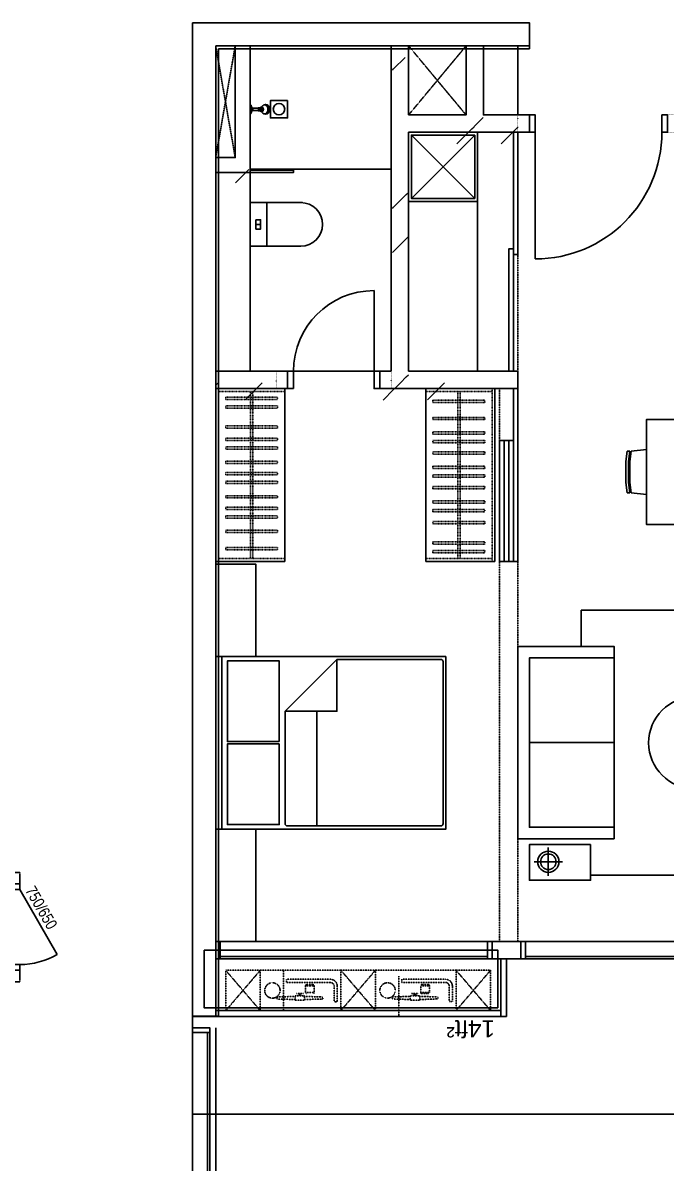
# Model space of a CAD drawing. Header units: millimetres. Extents: x -12551121 to 353735, y 112272 to 285506.
# Drawn here: x 105017 to 110605, y 136152 to 146052 of the extents above; entities that cross this region are included whole.
import ezdxf

# ---------------------------------------------------------------- set-up
doc = ezdxf.new("R2010")
doc.units = ezdxf.units.MM
doc.header["$MEASUREMENT"] = 0
for name, pattern in [('10 RT1 -  CORE LV9-69$0$10 RT1 -  CORE LV9-69$0$10 RT1 -  CORE LV9-69$0$Core_LG3$0$KDI-DOT', [1, 0, -1]), ('TYPE A$0$TYPE A$0$DOT2', [3.175, 0, -3.175]), ('TYPE A$0$TYPE A$0$HIDDEN', [0.375, 0.25, -0.125]), ('TYPE A$0$TYPE A$0$HIDDEN2', [0.9375, 0.625, -0.3125]), ('TYPE A$0$TYPE A$0$TYPE A_450SQFT$0$ABOVE', [0.4, 0.2, -0.2]), ('TYPE A$0$TYPE A$0$TYPE A_450SQFT$0$DASHED', [0.75, 0.5, -0.25])]:
    doc.linetypes.add(name, pattern=pattern)
for name, color, linetype in [('10 RT1 -  CORE LV9-69$0$10 RT1 -  CORE LV9-69$0$10 RT1 -  CORE LV9-69$0$AM-DOOR', 4, 'Continuous'), ('AM-LOW WALL', 2, 'Continuous'), ('AM-WINDOW', 4, 'Continuous'), ('SHEARWALL L9-L28', 4, 'Continuous'), ('TYPE A$0$TYPE A$0$AM-BWK', 1, 'Continuous'), ('TYPE A$0$TYPE A$0$AM-DOOR', 4, 'Continuous'), ('TYPE A$0$TYPE A$0$AM-DROP LINE', 7, 'Continuous'), ('TYPE A$0$TYPE A$0$AM-FURNITURE', 9, 'Continuous'), ('TYPE A$0$TYPE A$0$AM-LOW WALL', 2, 'Continuous'), ('TYPE A$0$TYPE A$0$AM-RC-BEAM-SLAB-WALL', 3, 'Continuous'), ('TYPE A$0$TYPE A$0$AM-SANITARY', 4, 'Continuous'), ('TYPE A$0$TYPE A$0$AM-VOID', 8, 'TYPE A$0$TYPE A$0$HIDDEN'), ('TYPE A$0$TYPE A$0$AM-WINDOW', 4, 'Continuous'), ('TYPE A$0$TYPE A$0$TYPE A_450SQFT$0$AM-FURNITURE', 252, 'Continuous')]:
    doc.layers.add(name, color=color, linetype=linetype)
doc.layers.add('TYPE A$0$TYPE A$0$AM-AREA', color=30, linetype='Continuous', plot=False)
doc.layers.add('WALL-FILL-1', color=9, linetype='Continuous', lineweight=9)
doc.layers.add('WALL-FILL-2', color=7, linetype='Continuous', lineweight=9)
doc.styles.add('10 RT1 -  CORE LV9-69$0$10 RT1 -  CORE LV9-69$0$10 RT1 -  CORE LV9-69$0$Core_LG3$0$KDI', font='arial.ttf', dxfattribs={"width": 0.8})
doc.styles.add('TYPE A$0$TYPE A$0$Standard', font='arial.ttf')
pattern_1 = [(45, (4847680.4, 2641064.6), (-791.9596, 791.9596), []), (45, (4847680.4, 2642264.6), (-791.9596, 791.9596), [])]

# ---------------------------------------------------------------- blocks, each defined once
blk = doc.blocks.new('TYPE A$0$TYPE A$0$TYPE A_450SQFT$0$A$C52870461')
at = {"layer": 'TYPE A$0$TYPE A$0$AM-SANITARY'}
for points in [[(-188.9, 456.7), (-188.9, 1.5)], [(190.3, 440.4), (190.3, 1.5)], [(-188.9, 145), (190.3, 145)], [(-188.9, 1.5), (190.3, 1.5)]]:
    blk.add_lwpolyline(points, dxfattribs=at)
for points in [[(-39.3, 51.5), (0.7, 51.5), (0.7, 91.5), (-39.3, 91.5)], [(40.7, 51.5), (0.7, 51.5), (0.7, 91.5), (40.7, 91.5)]]:
    blk.add_lwpolyline(points, close=True, dxfattribs=at)
blk.add_arc((0.7, 440.4), 189.6, 0, 180, dxfattribs=at)
blk = doc.blocks.new('*U103')
at = {"layer": 'TYPE A$0$TYPE A$0$AM-FURNITURE', "linetype": 'TYPE A$0$TYPE A$0$TYPE A_450SQFT$0$ABOVE'}
for p, q in [((-235, 0), (-235, 575)), ((1215, 575), (1215, 0))]:
    blk.add_line(p, q, dxfattribs=at)
at = {"layer": 'TYPE A$0$TYPE A$0$AM-FURNITURE', "color": 251, "linetype": 'TYPE A$0$TYPE A$0$TYPE A_450SQFT$0$ABOVE'}
for p, q in [((-235, 297.5), (1215, 297.5)), ((-235, 277.5), (1215, 277.5))]:
    blk.add_line(p, q, dxfattribs=at)
at = {"layer": 'TYPE A$0$TYPE A$0$AM-FURNITURE', "flags": 128}
for points in [[(-260, 600), (-260, 0)], [(-260, 600), (1240, 600)], [(-260, 600), (1240, 600)], [(1240, 0), (1240, 600)], [(-260, 0), (1240, 0)]]:
    blk.add_lwpolyline(points, dxfattribs=at)
at = {"layer": 'TYPE A$0$TYPE A$0$AM-FURNITURE', "linetype": 'TYPE A$0$TYPE A$0$TYPE A_450SQFT$0$ABOVE', "flags": 128}
blk.add_lwpolyline([(1240, 575), (-260, 575)], dxfattribs=at)
at = {"layer": 'TYPE A$0$TYPE A$0$AM-FURNITURE', "color": 251, "linetype": 'TYPE A$0$TYPE A$0$TYPE A_450SQFT$0$ABOVE'}
for points in [[(-160, 512.8), (-140, 512.8), (-140, 62.2), (-160, 62.2)], [(-10, 512.8), (10, 512.8), (10, 62.2), (-10, 62.2)], [(115, 512.8), (135, 512.8), (135, 62.2), (115, 62.2)], [(190, 512.8), (210, 512.8), (210, 62.2), (190, 62.2)], [(290, 512.8), (310, 512.8), (310, 62.2), (290, 62.2)], [(415, 512.8), (435, 512.8), (435, 62.2), (415, 62.2)], [(490, 512.8), (510, 512.8), (510, 62.2), (490, 62.2)], [(590, 512.8), (610, 512.8), (610, 62.2), (590, 62.2)], [(715, 512.8), (735, 512.8), (735, 62.2), (715, 62.2)], [(790, 512.8), (810, 512.8), (810, 62.2), (790, 62.2)], [(915, 512.8), (895, 512.8), (895, 62.2), (915, 62.2)], [(1090, 512.8), (1070, 512.8), (1070, 62.2), (1090, 62.2)], [(1165, 512.8), (1145, 512.8), (1145, 62.2), (1165, 62.2)]]:
    blk.add_lwpolyline(points, close=True, dxfattribs=at)
blk = doc.blocks.new('*U11')
blk.add_line((50, 75), (50, 775))
for points in [[(0, -75), (50, -75), (50, 75), (0, 75)], [(750, -75), (800, -75), (800, 75), (750, 75)]]:
    blk.add_lwpolyline(points, close=True)
blk.add_arc((50, 75), 700, 0, 90)
at = {"layer": 'DefPoints', "linetype": 'TYPE A$0$TYPE A$0$DOT2'}
for points in [[(-100, -75), (0, -75), (0, 75), (-100, 75)], [(800, -75), (900, -75), (900, 75), (800, 75)]]:
    blk.add_lwpolyline(points, close=True, dxfattribs=at)
blk = doc.blocks.new('*U13')
blk.add_line((50, 75), (50, 1175))
for points in [[(0, -75), (50, -75), (50, 75), (0, 75)], [(1150, -75), (1200, -75), (1200, 75), (1150, 75)]]:
    blk.add_lwpolyline(points, close=True)
blk.add_arc((50, 75), 1100, 0, 90)
at = {"layer": 'DefPoints', "linetype": 'TYPE A$0$TYPE A$0$DOT2'}
for points in [[(-100, -75), (0, -75), (0, 75), (-100, 75)], [(1200, -75), (1300, -75), (1300, 75), (1200, 75)]]:
    blk.add_lwpolyline(points, close=True, dxfattribs=at)
blk = doc.blocks.new('TYPE A$0$TYPE A$0$SH_1')
for p, q in [((-41, 133.4), (-41, 136.2)), ((-39, 126.3), (-39, 133.4)), ((-17.5, 91.4), (-17.5, 103)), ((17.5, 91.4), (17.5, 103)), ((-35, 9), (-12.5, 15)), ((-35, 0), (-35, 9)), ((-35, 9), (35, 9)), ((-35, 0), (35, 0)), ((-12.5, 73.3), (-12.5, 76.8)), ((-12.5, 21), (-10.5, 23)), ((-12.5, 15), (-12.5, 21)), ((-12.5, 15), (12.5, 15)), ((-10.5, 66.2), (-12.3, 71.6)), ((-10.5, 23), (-10.5, 66.2)), ((-10.5, 23), (10.5, 23)), ((-10, 82.1), (-10, 86.7)), ((-6, 15), (-6, 20)), ((6, 15), (6, 20)), ((10, 82.1), (10, 86.7)), ((10.5, 66.2), (12.3, 71.6)), ((10.5, 23), (10.5, 66.2)), ((12.5, 21), (10.5, 23)), ((12.5, 73.3), (12.5, 76.8)), ((12.5, 15), (12.5, 21)), ((35, 9), (12.5, 15)), ((35, 9), (35, 0))]:
    blk.add_line(p, q)
for centre, radius, start, end in [((46.1, 169.9), 98.1, 217.32337, 227.29745), ((-24, 100.7), 6.84, 18.88867, 71.20302), ((24, 100.7), 6.84, 108.79698, 161.11133), ((-46.1, 169.9), 98.1, 312.70255, 322.67663), ((-16.1, -23.8), 45, 77.05963, 85.44805), ((0, 2.5), 18.5, 71.07536, 108.92464), ((16.1, -23.8), 45, 94.55195, 102.94037)]:
    blk.add_arc(centre, radius, start, end)
at = {"extrusion": (0, 0, -1)}
for centre, major_axis, ratio, start_param, end_param in [((0, 133.4), (-41, 0), 0.707107, -0.313631, 3.455224), ((0, 126.3), (-39, 0), 0.707107, -0.613045, 3.754638), ((0, 136.2), (41, 0), 0.707107, 3.141593, 6.283185), ((0, 133.4), (39, 0), 0.707107, 3.141593, 6.283185), ((0, 141.1), (-39, 0), 0.707107, 0.204724, 2.936869), ((0, 91.4), (17.5, 0), 0.707107, 2.219365, 7.205413), ((0, 103), (17.5, 0), 0.707107, 3.141593, 6.283185), ((0, 89.7), (13.5, 0), 0.709219, 2.325333, 7.099445), ((0, 108.6), (-25.5, 0), 0.707107, -0.814442, -0.642639), ((0, 73.3), (12.5, 0), 0.707107, 2.873787, 6.550991), ((0, 76.8), (12.5, 0), 0.707107, 3.141593, 6.283185), ((0, 66.2), (10.5, 0), 0.673435, 3.141593, 6.283185), ((0, 86.7), (10, 0), 0.707107, 3.141593, 6.283185), ((0, 108.6), (-25.5, 0), 0.707107, 3.784232, 3.956034)]:
    blk.add_ellipse(centre, major_axis=major_axis, ratio=ratio, start_param=start_param, end_param=end_param, dxfattribs=at)
blk = doc.blocks.new('TYPE A$0$TYPE A$0$FUR-WM')
at = {"layer": 'DefPoints', "color": 250}
blk.add_lwpolyline([(0, 0), (0, 600), (600, 600), (600, 0)], close=True, dxfattribs=at)
at = {"layer": 'TYPE A$0$TYPE A$0$AM-FURNITURE'}
for p, q in [((575, 25), (25, 575)), ((25, 25), (575, 575))]:
    blk.add_line(p, q, dxfattribs=at)
blk.add_lwpolyline([(25, 25), (25, 575), (575, 575), (575, 25)], close=True, dxfattribs=at)
blk = doc.blocks.new('TYPE A$0$TYPE A$0$TYP_CHAIR')
at = {"layer": 'TYPE A$0$TYPE A$0$AM-FURNITURE'}
for p, q in [((58255.7, 161358.2), (58270.2, 161491.2)), ((58270.2, 161524.5), (58360.7, 161535.6)), ((58270.2, 161524.5), (58270.2, 161502.3)), ((58270.2, 161502.3), (58360.7, 161513.4)), ((58270.2, 161491.2), (58360.7, 161502.3)), ((58360.7, 161535.6), (58451.9, 161535.6)), ((58360.7, 161513.4), (58451.9, 161513.4)), ((58360.7, 161502.3), (58451.9, 161502.3)), ((58451.9, 161535.6), (58543, 161535.6)), ((58451.9, 161513.4), (58543, 161513.4)), ((58451.9, 161502.3), (58543, 161502.3)), ((58543, 161535.6), (58633.5, 161524.5)), ((58543, 161513.4), (58633.5, 161502.3)), ((58543, 161502.3), (58633.5, 161491.2)), ((58633.5, 161502.3), (58633.5, 161524.5)), ((58633.5, 161491.2), (58648, 161358.2))]:
    blk.add_line(p, q, dxfattribs=at)
blk = doc.blocks.new('*U17')
for points in [[(280583.7531, 238596.4725), (280623.7531, 238596.4725), (280623.7531, 238746.4725), (280583.7531, 238746.4725)], [(280583.7531, 238746.4725), (282983.7531, 238746.4725), (282983.7531, 238596.4725), (280583.7531, 238596.4725)], [(282943.7531, 238596.4725), (282983.7531, 238596.4725), (282983.7531, 238746.4725), (282943.7531, 238746.4725)]]:
    blk.add_lwpolyline(points, close=True)
blk.add_lwpolyline([(280623.7531, 238726.4725), (282943.7531, 238726.4725)])
blk = doc.blocks.new('*U19')
for points in [[(280583.7531, 238596.4725), (280623.7531, 238596.4725), (280623.7531, 238746.4725), (280583.7531, 238746.4725)], [(280583.7531, 238746.4725), (283183.7531, 238746.4725), (283183.7531, 238596.4725), (280583.7531, 238596.4725)], [(283143.7531, 238596.4725), (283183.7531, 238596.4725), (283183.7531, 238746.4725), (283143.7531, 238746.4725)]]:
    blk.add_lwpolyline(points, close=True)
blk.add_lwpolyline([(280623.7531, 238726.4725), (283143.7531, 238726.4725)])
blk = doc.blocks.new('TYPE A$0$TYPE A$0$FUR-SOFA 2S')
at = {"layer": 'TYPE A$0$TYPE A$0$TYPE A_450SQFT$0$AM-FURNITURE', "color": 9, "elevation": 0}
for points in [[(-14134, 4101.8), (-13299, 4101.8), (-13299, 2431.8), (-14134, 2431.8)], [(-14134, 3266.8), (-13399, 3266.8), (-13399, 4001.8), (-14134, 4001.8)], [(-14134, 2531.8), (-13399, 2531.8), (-13399, 3266.8), (-14134, 3266.8)]]:
    blk.add_lwpolyline(points, close=True, dxfattribs=at)
blk = doc.blocks.new('TYPE A$0$TYPE A$0$FUR-BED Q')
at = {"layer": 'TYPE A$0$TYPE A$0$AM-FURNITURE'}
for p, q in [((3375, 5445.8), (3375, 6851.6)), ((3395, 6871.6), (4727.6, 6871.6)), ((5297.6, 5400), (5297.6, 6900)), ((4297.6, 5425.8), (3395, 5425.8))]:
    blk.add_line(p, q, dxfattribs=at)
for points in [[(3350, 5400), (5350, 5400), (5350, 6900), (3350, 6900)], [(4797.6, 6160), (5247.6, 6160), (5247.6, 6860), (4797.6, 6860)], [(4797.6, 6140), (5247.6, 6140), (5247.6, 5440), (4797.6, 5440)]]:
    blk.add_lwpolyline(points, close=True, dxfattribs=at)
for points in [[(4747.6, 6851.6), (4747.6, 5875.8), (4297.6, 5425.8), (3395, 5425.8)], [(4472.6, 6871.6), (4472.6, 5875.8)], [(4297.6, 5425.8), (4297.6, 5875.8), (4747.6, 5875.8)]]:
    blk.add_lwpolyline(points, dxfattribs=at)
for centre, start, end in [((3395, 6851.6), 90, 180), ((4727.6, 6851.6), 0, 90), ((3395, 5445.8), 180, 270)]:
    blk.add_arc(centre, 20, start, end, dxfattribs=at)
blk = doc.blocks.new('TYPE A')
at = {"layer": 'TYPE A$0$TYPE A$0$AM-AREA'}
blk.add_lwpolyline([(5450, 7950), (2900, 7950), (2900, 8450), (5450, 8450)], close=True, dxfattribs=at)
at = {"layer": 'TYPE A$0$TYPE A$0$AM-BWK'}
for points in [[(2725, 2925), (2725, 3075)], [(2725, 3075), (3975, 3075)], [(3925, 3075), (3925, 2925)], [(4675, 3075), (5350, 3075)], [(4725, 3075), (4725, 2925)], [(2725, 2925), (3675, 2925)], [(3675, 850), (3675, 2925)], [(3825, 100), (3825, 2925)], [(3825, 2925), (3975, 2925)], [(4675, 2925), (5350, 2925)], [(5350, 1200), (5050, 1200), (5050, 100)], [(5350, 1070), (5180, 1070), (5180, 100)], [(3025, 100), (3025, 700), (2625, 700), (2625, 850), (3675, 850)], [(3675, 700), (3175, 700), (3175, 100)], [(3675, 100), (3675, 700)]]:
    blk.add_lwpolyline(points, dxfattribs=at)
at = {"layer": 'TYPE A$0$TYPE A$0$AM-DOOR', "linetype": 'TYPE A$0$TYPE A$0$TYPE A_450SQFT$0$DASHED'}
for p, q in [((2725, 850), (2725, 7875)), ((2885, 3075, 0), (2885, 7875, 0))]:
    blk.add_line(p, q, dxfattribs=at)
at = {"layer": 'TYPE A$0$TYPE A$0$AM-DOOR', "elevation": 0}
for points in [[(2725, 3075), (2765, 3075), (2765, 4575), (2725, 4575)], [(2765, 3525), (2805, 3525), (2805, 4575), (2765, 4575)], [(2805, 3525), (2845, 3525), (2845, 4575), (2805, 4575)], [(2845, 3525), (2885, 3525), (2885, 4575), (2845, 4575)]]:
    blk.add_lwpolyline(points, close=True, dxfattribs=at)
at = {"layer": 'TYPE A$0$TYPE A$0$AM-DOOR'}
for points in [[(2765, 1862.5), (2805, 1862.5), (2805, 2925), (2765, 2925)], [(2725, 850), (2765, 850), (2765, 1912.5), (2725, 1912.5)]]:
    blk.add_lwpolyline(points, close=True, dxfattribs=at)
at = {"layer": 'TYPE A$0$TYPE A$0$AM-DROP LINE'}
blk.add_line((5550, 9375, 0), (5550, 8525), dxfattribs=at)
at = {"layer": 'TYPE A$0$TYPE A$0$AM-DROP LINE', "elevation": 0}
blk.add_lwpolyline([(-100, 9375), (5550, 9375)], dxfattribs=at)
at = {"layer": 'TYPE A$0$TYPE A$0$AM-DROP LINE'}
for points in [[(3975, 2925), (4675, 2925)], [(5050, 1170), (3825, 1170)]]:
    blk.add_lwpolyline(points, dxfattribs=at)
at = {"layer": 'TYPE A$0$TYPE A$0$AM-FURNITURE', "ltscale": 10}
for p, q in [((2461.1, 7305.5, 0), (2461.1, 7060.6, 0)), ((2338.7, 7183.1, 0), (2583.6, 7183.1, 0))]:
    blk.add_line(p, q, dxfattribs=at)
at = {"layer": 'TYPE A$0$TYPE A$0$AM-FURNITURE'}
for points in [[(5000, 7875), (5350, 7875), (5350, 6900), (5000, 6900)], [(5000, 5400), (5350, 5400), (5350, 4600), (5000, 4600)], [(2725, 100), (3025, 100), (3025, 700), (2725, 700)]]:
    blk.add_lwpolyline(points, close=True, dxfattribs=at)
at = {"layer": 'TYPE A$0$TYPE A$0$AM-FURNITURE', "elevation": 0}
for points in [[(2093.5, 7033.7), (2093.5, 7343.7), (2625, 7343.7), (2625, 7033.7)], [(700, 3345), (1610, 3345), (1610, 4255), (700, 4255)]]:
    blk.add_lwpolyline(points, close=True, dxfattribs=at)
at = {"layer": 'TYPE A$0$TYPE A$0$AM-FURNITURE', "ltscale": 10, "elevation": 0}
blk.add_lwpolyline([(2093.5, 7300), (575, 7300), (575, 5000), (2175, 5000), (2175, 5313.7)], dxfattribs=at)
at = {"layer": 'TYPE A$0$TYPE A$0$AM-FURNITURE'}
blk.add_circle((2461.1, 7183.1, 0), 91.8, dxfattribs=at)
at = {"layer": 'TYPE A$0$TYPE A$0$AM-FURNITURE', "ltscale": 10}
for centre, radius in [((2461.1, 7183.1, 0), 67.4), ((1191.4, 6150, 0), 398.6)]:
    blk.add_circle(centre, radius, dxfattribs=at)
at = {"layer": 'TYPE A$0$TYPE A$0$AM-LOW WALL'}
for points in [[(2875, 8525), (2825, 8525), (2825, 8025), (2875, 8025)], [(5350, 8475), (5350, 8525), (2875, 8525), (2875, 8475)]]:
    blk.add_lwpolyline(points, close=True, dxfattribs=at)
blk.add_lwpolyline([(5050, 1200), (5050, 2925)], dxfattribs=at)
at = {"layer": 'TYPE A$0$TYPE A$0$AM-RC-BEAM-SLAB-WALL'}
for points in [[(5350, 100), (5350, 8525), (5550, 8525), (5550, -100)], [(5550, -100), (2625, -100), (2625, 100), (5350, 100)]]:
    blk.add_lwpolyline(points, dxfattribs=at)
blk.add_lwpolyline([(2700, 7875), (2950, 7875), (2950, 8025), (2700, 8025)], close=True, dxfattribs=at)
at = {"layer": 'TYPE A$0$TYPE A$0$AM-SANITARY'}
for points in [[(5050, 1180), (5050, 1200), (4675, 1200), (4675, 1180)], [(4725, 575), (4725, 725), (4875, 725), (4875, 575)]]:
    blk.add_lwpolyline(points, close=True, dxfattribs=at)
blk.add_circle((4800, 650), 50, dxfattribs=at)
at = {"layer": 'TYPE A$0$TYPE A$0$AM-VOID', "linetype": 'TYPE A$0$TYPE A$0$HIDDEN2', "ltscale": 0.2}
for p, q in [((3760, 8174.9), (3759.9, 8524.9)), ((4760, 8125.2), (4759.9, 8475.2)), ((3568.5, 8318.7), (3494.1, 8318.6)), ((3494.1, 8318.6), (3494.1, 8259.4)), ((3501.2, 8325.8), (3561.4, 8325.8)), ((3568.5, 8318.7), (3568.6, 8259.4)), ((3588.7, 8325.4), (3648.9, 8325.4)), ((4494.1, 8319), (4494.1, 8259.7)), ((4568.5, 8319), (4494.1, 8319)), ((4568.5, 8319), (4568.6, 8259.8)), ((4588.7, 8325.7), (4648.9, 8325.8)), ((3494.1, 8259.4), (3568.6, 8259.4)), ((3505.1, 8248.1), (3500.5, 8249.9)), ((3505.1, 8248.1), (3557.5, 8248.1)), ((3557.5, 8248.1), (3562.1, 8249.9)), ((4494.1, 8259.7), (4568.6, 8259.8)), ((4505.1, 8248.4), (4500.5, 8250.3)), ((4505.1, 8248.4), (4557.5, 8248.5)), ((4557.5, 8248.5), (4562.1, 8250.3))]:
    blk.add_line(p, q, dxfattribs=at)
for points in [[(2962.5, 8474.6), (3262.5, 8474.7), (3262.6, 8124.7), (2962.6, 8124.6)], [(3962.5, 8474.9), (3262.5, 8474.7), (3262.6, 8124.7), (3962.6, 8124.9)], [(3962.5, 8474.9), (4262.5, 8475.1), (4262.6, 8125.1), (3962.6, 8124.9)], [(4962.5, 8475.3), (4262.5, 8475.1), (4262.6, 8125.1), (4962.6, 8125.3)], [(4962.5, 8475.3), (5262.5, 8475.4), (5262.6, 8125.4), (4962.6, 8125.3)]]:
    blk.add_lwpolyline(points, close=True, dxfattribs=at)
for points in [[(2962.5, 8474.6), (3262.6, 8124.7)], [(3262.5, 8474.7), (2962.6, 8124.6)], [(3962.5, 8474.9), (4262.6, 8125.1)], [(4262.5, 8475.1), (3962.6, 8124.9)], [(4962.5, 8475.3), (5262.6, 8125.4)], [(5262.5, 8475.4), (4962.6, 8125.3)], [(3605, 8346.1), (3605, 8339.2), (3632.6, 8339.2), (3632.6, 8346.1)], [(3605, 8325.4), (3605, 8332.3), (3632.6, 8332.3), (3632.6, 8325.4)], [(3613.3, 8339.2), (3613.3, 8332.3)], [(3624.3, 8339.2), (3624.3, 8332.3)], [(4605, 8346.4), (4605, 8339.5), (4632.6, 8339.5), (4632.6, 8346.4)], [(4605, 8325.7), (4605, 8332.6), (4632.6, 8332.6), (4632.6, 8325.7)], [(4613.3, 8339.5), (4613.3, 8332.6)], [(4624.3, 8339.5), (4624.3, 8332.6)]]:
    blk.add_lwpolyline(points, dxfattribs=at)
for points in [[(3733.9, 8202.9), (3354.9, 8202.8, -0.414214), (3294.6, 8263), (3294.6, 8397.4), (3321.9, 8397.4), (3321.9, 8263, 0.414214), (3354.9, 8230.1), (3733.9, 8230.3)], [(3577.4, 8351.7, 0.414214), (3583, 8346.1), (3654.6, 8346.1, 0.414214), (3660.2, 8351.7), (3660.2, 8379.1, 0.414214), (3654.5, 8384.7), (3583, 8384.7, 0.414214), (3577.4, 8379)], [(4733.9, 8203.3), (4354.9, 8203.2, -0.414214), (4294.6, 8263.3), (4294.6, 8397.8), (4321.9, 8397.8), (4321.9, 8263.3, 0.414214), (4354.8, 8230.5), (4733.9, 8230.6)], [(4577.4, 8352, 0.414214), (4583, 8346.4), (4654.6, 8346.4, 0.414214), (4660.2, 8352.1), (4660.2, 8379.4, 0.414214), (4654.5, 8385), (4583, 8385, 0.414214), (4577.4, 8379.4)]]:
    blk.add_lwpolyline(points, format="xyb", close=True, dxfattribs=at)
for points in [[(3577.4, 8351.6), (3424.2, 8356.8, -0.401405), (3419, 8362.3), (3418.9, 8368.3, -0.401405), (3424.2, 8373.8), (3577.4, 8379.2)], [(3660.2, 8351.6), (3813.4, 8356.9, 0.401405), (3818.6, 8362.5), (3818.6, 8368.4, 0.401405), (3813.4, 8373.9), (3660.2, 8379.2)], [(4577.4, 8351.9), (4424.2, 8357.2, -0.401405), (4419, 8362.7), (4418.9, 8368.7, -0.401405), (4424.2, 8374.2), (4577.4, 8379.5)], [(4660.2, 8352), (4813.4, 8357.3, 0.401405), (4818.6, 8362.8), (4818.6, 8368.8, 0.401405), (4813.4, 8374.3), (4660.2, 8379.5)]]:
    blk.add_lwpolyline(points, format="xyb", dxfattribs=at)
at = {"layer": 'TYPE A$0$TYPE A$0$AM-VOID'}
for points in [[(5180, 100), (5350, 1070)], [(5180, 1070), (5350, 100)], [(3175, 100), (3675, 700)], [(3175, 700), (3675, 100)]]:
    blk.add_lwpolyline(points, dxfattribs=at)
at = {"layer": 'TYPE A$0$TYPE A$0$AM-VOID', "linetype": 'TYPE A$0$TYPE A$0$HIDDEN2', "ltscale": 0.2}
for centre in [(3857.4, 8299.9), (4857.4, 8300.3)]:
    blk.add_circle(centre, 66.7, dxfattribs=at)
for centre, radius, start, end in [((3501.2, 8318.7), 7.13, 90.02003, 180.0262), ((3561.4, 8318.7), 7.13, 0.01387, 90.0262), ((4501.2, 8319), 7.13, 90.02003, 180.0262), ((4561.4, 8319), 7.13, 0.01387, 90.0262), ((3504.3, 8259.4), 10.2, 180.02003, 248.38004), ((3558.4, 8259.4), 10.2, 291.66003, 0.02003), ((4504.3, 8259.7), 10.2, 180.02003, 248.38004), ((4558.4, 8259.8), 10.2, 291.66003, 0.02003)]:
    blk.add_arc(centre, radius, start, end, dxfattribs=at)
at = {"layer": 'TYPE A$0$TYPE A$0$TYPE A_450SQFT$0$AM-FURNITURE', "color": 9}
blk.add_lwpolyline([(3075, 850), (3075, 2925)], dxfattribs=at)
blk.add_blockref('TYPE A$0$TYPE A$0$FUR-WM', (3075, 850))
at = {"layer": 'TYPE A$0$TYPE A$0$AM-DOOR', "xscale": -1, "rotation": 180}
blk.add_blockref('*U11', (3925, 3000), dxfattribs=at)
at = {"layer": 'TYPE A$0$TYPE A$0$AM-DOOR', "xscale": -1}
blk.add_blockref('*U13', (2625, 775), dxfattribs=at)
at = {"layer": 'TYPE A$0$TYPE A$0$AM-FURNITURE'}
for name, p in [('TYPE A$0$TYPE A$0$FUR-SOFA 2S', (16024, 2881.9, 0)), ('TYPE A$0$TYPE A$0$FUR-BED Q', (0, 0))]:
    blk.add_blockref(name, p, dxfattribs=at)
for name, p, rotation in [('*U103', (3525, 3335), 90), ('*U103', (4750, 4315), 270), ('TYPE A$0$TYPE A$0$TYP_CHAIR', (-159748.2, 62251.9, 0), 270)]:
    blk.add_blockref(name, p, dxfattribs=dict(at, rotation=rotation))
at = {"layer": 'TYPE A$0$TYPE A$0$AM-SANITARY', "extrusion": (2.39995e-26, -2.25628e-38, -1), "xscale": -1, "zscale": -1, "rotation": 270}
blk.add_blockref('TYPE A$0$TYPE A$0$TYPE A_450SQFT$0$A$C52870461', (-5051.5, 1649.3), dxfattribs=at)
at = {"layer": 'TYPE A$0$TYPE A$0$AM-SANITARY', "rotation": 90}
blk.add_blockref('TYPE A$0$TYPE A$0$SH_1', (5050, 651.1), dxfattribs=at)
at = {"layer": 'TYPE A$0$TYPE A$0$AM-WINDOW'}
for name, p in [('*U19', (-280483.8, -230721.5)), ('*U17', (-277633.8, -230721.5))]:
    blk.add_blockref(name, p, dxfattribs=at)
at = {"layer": 'TYPE A$0$TYPE A$0$AM-AREA', "insert": (2924.7, 8708.6), "char_height": 150, "attachment_point": 1, "style": 'TYPE A$0$TYPE A$0$Standard'}
blk.add_mtext('14ft²', dxfattribs=at)
blk = doc.blocks.new('*U166')
at = {"color": 1}
for points in [[(280583.8, 238596.5), (280623.8, 238596.5), (280623.8, 238746.5), (280583.8, 238746.5)], [(280583.8, 238746.5), (281983.8, 238746.5), (281983.8, 238596.5), (280583.8, 238596.5)], [(281943.8, 238596.5), (281983.8, 238596.5), (281983.8, 238746.5), (281943.8, 238746.5)]]:
    blk.add_lwpolyline(points, close=True, dxfattribs=at)
blk.add_lwpolyline([(280623.8, 238726.5), (281943.8, 238726.5)], dxfattribs=at)
blk = doc.blocks.new('*U170')
at = {"color": 1}
for points in [[(280583.8, 238596.5), (280623.8, 238596.5), (280623.8, 238746.5), (280583.8, 238746.5)], [(280583.8, 238746.5), (281983.8, 238746.5), (281983.8, 238596.5), (280583.8, 238596.5)], [(281943.8, 238596.5), (281983.8, 238596.5), (281983.8, 238746.5), (281943.8, 238746.5)]]:
    blk.add_lwpolyline(points, close=True, dxfattribs=at)
blk.add_lwpolyline([(280623.8, 238726.5), (281943.8, 238726.5)], dxfattribs=at)
blk = doc.blocks.new('riser')
at = {"layer": 'WALL-FILL-1'}
h = blk.add_hatch(dxfattribs=at)
h.set_pattern_fill('FP_1', color=251, style=0, pattern_type=2)
h.set_pattern_definition(pattern_1)
h.paths.add_polyline_path([(28816.7, -61082.5), (28816.7, -60112.5), (28806.7, -60112.5), (28815, -60919.9)])
h = blk.add_hatch(dxfattribs=at)
h.set_pattern_fill('FP_1', color=251, style=0, pattern_type=2)
h.set_pattern_definition(pattern_1)
h.paths.add_polyline_path([(28816.7, -61192.5), (28816.7, -61192.5), (28815, -60919.9), (28806.7, -60122.5), (28806.7, -61192.5), (28812.5, -61192.5)])
h = blk.add_hatch(dxfattribs=at)
h.set_pattern_fill('FP_1', color=251, style=0, pattern_type=2)
h.set_pattern_definition(pattern_1)
h.paths.add_polyline_path([(30064.9, -62927.5), (30071.7, -62927.5), (30071.7, -60112.5), (30061.7, -60112.5), (30061.7, -62927.5)])
h = blk.add_hatch(dxfattribs=at)
h.set_pattern_fill('FP_1', color=251, style=0, pattern_type=2)
h.set_pattern_definition(pattern_1)
h.paths.add_polyline_path([(30201.7, -62937.5), (30199.7, -60112.5), (30181.7, -60112.5), (30181.7, -62937.5)])
h = blk.add_hatch(dxfattribs=at)
h.set_pattern_fill('FP_1', color=251, style=0, pattern_type=2)
h.set_pattern_definition(pattern_1)
h.paths.add_polyline_path([(30701.7, -60712.5), (30721.7, -60712.5), (30721.7, -60112.5), (30701.7, -60112.5), (30701.7, -60712.5)])
h = blk.add_hatch(dxfattribs=at)
h.set_pattern_fill('FP_1', color=251, style=0, pattern_type=2)
h.set_pattern_definition(pattern_1)
h.paths.add_polyline_path([(30831.7, -60712.5), (30849.7, -60712.5), (30849.7, -60112.5), (30831.7, -60112.5), (30831.7, -60670.3)])
h = blk.add_hatch(dxfattribs=at)
h.set_pattern_fill('FP_1', color=251, style=0, pattern_type=2)
h.set_pattern_definition(pattern_1)
h.paths.add_polyline_path([(30849.7, -60712.5), (30851.7, -60712.5), (30849.7, -60664.5)])
h = blk.add_hatch(dxfattribs=at)
h.set_pattern_fill('FP_1', color=251, style=0, pattern_type=2)
h.set_pattern_definition(pattern_1)
h.paths.add_polyline_path([(31241.7, -60787.5), (31259.7, -60787.5), (31259.7, -60714.5), (30201.7, -60714.5), (30203, -60732.5), (31241.7, -60732.5)])
h.paths.add_polyline_path([(32481.7, -60787.5), (32481.7, -60732.5), (32553.7, -60732.5), (32551.7, -60714.5), (32463.7, -60714.5), (32463.7, -60787.5)])
h = blk.add_hatch(dxfattribs=at)
h.set_pattern_fill('FP_1', color=251, style=0, pattern_type=2)
h.set_pattern_definition(pattern_1)
h.paths.add_polyline_path([(31259.7, -60787.5), (31261.7, -60787.5), (31259.7, -60712.5), (31259.7, -60714.5), (31259.7, -60757.5)])
h.paths.add_polyline_path([(32463.7, -60787.5), (32465.8, -60714.5), (32461.7, -60714.5), (32461.7, -60787.5)])
h = blk.add_hatch(dxfattribs=at)
h.set_pattern_fill('FP_1', color=251, style=0, pattern_type=2)
h.set_pattern_definition(pattern_1)
h.paths.add_polyline_path([(32681.2, -60862.5), (32681.7, -60862.5), (32681.7, -60842.5), (32481.7, -60842.5), (32481.7, -60787.5), (32461.7, -60787.5), (32461.7, -60862.5), (32571.7, -60862.5)])
h.paths.add_polyline_path([(30201.7, -60862.5), (31261.7, -60862.5), (31259.7, -60787.5), (31241.7, -60787.5), (31241.7, -60842.5), (30201.7, -60842.5)])
h = blk.add_hatch(dxfattribs=at)
h.set_pattern_fill('FP_1', color=251, style=0, pattern_type=2)
h.set_pattern_definition(pattern_1)
h.paths.add_polyline_path([(28761.7, -61202.5), (28761.7, -61192.5), (28526.7, -61192.5), (28526.7, -61202.5), (28721.7, -61202.5)])
h = blk.add_hatch(dxfattribs=at)
h.set_pattern_fill('FP_1', color=251, style=0, pattern_type=2)
h.set_pattern_definition(pattern_1)
h.paths.add_polyline_path([(28806.7, -61202.5), (28816.7, -61202.5), (28816.7, -61192.5), (28761.7, -61192.5), (28761.7, -61202.5), (28767.6, -61202.5)])
h = blk.add_hatch(dxfattribs=at)
h.set_pattern_fill('FP_1', color=251, style=0, pattern_type=2)
h.set_pattern_definition(pattern_1)
h.paths.add_polyline_path([(29146.7, -63012.5), (29148.7, -63012.5), (29148.7, -62937.5), (28526.7, -62937.5), (28526.7, -62957.5), (29128.7, -62957.5), (29128.7, -63012.5)])
h.paths.add_polyline_path([(29952.8, -63012.5), (29968.7, -63012.5), (29968.7, -62957.5), (30051.7, -62957.5), (30051.7, -62937.5), (29948.7, -62937.5), (29950.7, -63012.5)])
h = blk.add_hatch(dxfattribs=at)
h.set_pattern_fill('FP_1', color=251, style=0, pattern_type=2)
h.set_pattern_definition(pattern_1)
h.paths.add_polyline_path([(30201.7, -62957.5), (31151.7, -62957.5), (31151.7, -62937.5), (30051.7, -62937.5), (30051.7, -62957.5), (30181.7, -62957.5)])
h = blk.add_hatch(dxfattribs=at)
h.set_pattern_fill('FP_1', color=251, style=0, pattern_type=2)
h.set_pattern_definition(pattern_1)
h.paths.add_polyline_path([(30007.5, -63085.5), (30051.7, -63085.5), (30051.7, -63067.5), (29968.7, -63067.5), (29968.7, -63012.5), (29950.7, -63014.1), (29950.7, -63085.5), (29968.7, -63085.5)])
h.paths.add_polyline_path([(28526.7, -63085.5), (29146.7, -63085.5), (29146.7, -63012.5), (29128.7, -63012.5), (29128.7, -63067.5), (28526.7, -63067.5)])
h = blk.add_hatch(dxfattribs=at)
h.set_pattern_fill('FP_1', color=251, style=0, pattern_type=2)
h.set_pattern_definition(pattern_1)
h.paths.add_polyline_path([(30051.7, -63087.5), (30051.7, -63085.5), (29950.7, -63085.5), (29950.7, -63087.5), (30006.9, -63087.5)])
h.paths.add_polyline_path([(28868.4, -63087.5), (29148.7, -63085.5), (29146.7, -63085.5), (28826.7, -63087.5)])
h = blk.add_hatch(dxfattribs=at)
h.set_pattern_fill('FP_1', color=251, style=0, pattern_type=2)
h.set_pattern_definition(pattern_1)
h.paths.add_polyline_path([(31151.7, -63085.5), (31151.7, -63067.5), (30051.7, -63067.5), (30051.7, -63085.5), (31146.7, -63085.5)])
h = blk.add_hatch(dxfattribs=at)
h.set_pattern_fill('FP_1', color=251, style=0, pattern_type=2)
h.set_pattern_definition(pattern_1)
h.paths.add_polyline_path([(30946.7, -67962.5), (30946.7, -67907.5), (31156.7, -67907.5), (31156.7, -67962.5), (31176.7, -67962.5), (31176.7, -67887.5), (30926.7, -67887.5), (30928.7, -67962.5)])
h = blk.add_hatch(dxfattribs=at)
h.set_pattern_fill('FP_1', color=251, style=0, pattern_type=2)
h.set_pattern_definition(pattern_1)
h.paths.add_polyline_path([(31007.8, -68035.5), (31174.7, -68035.5), (31174.7, -67962.5), (31156.7, -67962.5), (31156.7, -68017.5), (30946.7, -68017.5), (30946.7, -67962.5), (30928.7, -67962.5), (30928.7, -68035.5), (31001.7, -68035.5)])
h = blk.add_hatch(dxfattribs=at)
h.set_pattern_fill('FP_1', color=251, style=0, pattern_type=2)
h.set_pattern_definition(pattern_1)
h.paths.add_polyline_path([(31001.9, -68037.5), (31176.7, -68035.5), (31174.7, -68035.5), (30928.7, -68035.5), (30926.7, -68037.5), (31001.7, -68037.5)])
at = {"layer": 'WALL-FILL-2'}
h = blk.add_hatch(dxfattribs=at)
h.set_pattern_fill('FP_1', color=251, style=0, pattern_type=2)
h.set_pattern_definition(pattern_1)
h.paths.add_polyline_path([(28761.7, -61082.5), (28806.7, -60112.5), (28696.7, -60112.5), (28696.7, -61082.5)])
h = blk.add_hatch(dxfattribs=at)
h.set_pattern_fill('FP_1', color=251, style=0, pattern_type=2)
h.set_pattern_definition(pattern_1)
h.paths.add_polyline_path([(28806.7, -61082.5), (28806.3, -60122.5), (28761.7, -61082.5)])
h = blk.add_hatch(dxfattribs=at)
h.set_pattern_fill('FP_1', color=251, style=0, pattern_type=2)
h.set_pattern_definition(pattern_1)
h.paths.add_polyline_path([(30071.7, -62937.5), (30181.7, -62937.5), (30181.7, -60112.5), (30071.7, -60112.5), (30071.7, -62927.5)])
h = blk.add_hatch(dxfattribs=at)
h.set_pattern_fill('FP_1', color=251, style=0, pattern_type=2)
h.set_pattern_definition(pattern_1)
h.paths.add_polyline_path([(30721.7, -60712.5), (30831.7, -60712.5), (30831.7, -60112.5), (30721.7, -60112.5), (30721.7, -60706)])
h = blk.add_hatch(dxfattribs=at)
h.set_pattern_fill('FP_1', color=251, style=0, pattern_type=2)
h.set_pattern_definition(pattern_1)
h.paths.add_polyline_path([(31007.8, -60842.5), (31241.7, -60842.5), (31241.7, -60732.5), (30201.7, -60732.5), (30201.7, -60842.5), (30851.7, -60842.5)])
h.paths.add_polyline_path([(32481.7, -60842.5), (32571.7, -60842.5), (32571.7, -60732.5), (32481.7, -60732.5), (32481.7, -60830.9)])
h = blk.add_hatch(dxfattribs=at)
h.set_pattern_fill('FP_1', color=251, style=0, pattern_type=2)
h.set_pattern_definition(pattern_1)
h.paths.add_polyline_path([(28721.7, -61192.5), (28761.7, -61192.5), (28761.7, -61082.5), (28526.7, -61082.5), (28526.7, -61192.5), (28562.8, -61192.5)])
h = blk.add_hatch(dxfattribs=at)
h.set_pattern_fill('FP_1', color=251, style=0, pattern_type=2)
h.set_pattern_definition(pattern_1)
h.paths.add_polyline_path([(28761.7, -61192.5), (28806.7, -61192.5), (28806.7, -61082.5), (28761.7, -61082.5), (28761.7, -61182.5)])
h = blk.add_hatch(dxfattribs=at)
h.set_pattern_fill('FP_1', color=251, style=0, pattern_type=2)
h.set_pattern_definition(pattern_1)
h.paths.add_polyline_path([(29128.7, -63067.5), (29128.7, -62957.5), (28526.7, -62957.5), (28526.7, -63067.5), (28868.4, -63067.5)])
h.paths.add_polyline_path([(29968.7, -63067.5), (30051.7, -63067.5), (30051.7, -62957.5), (29968.7, -62957.5), (29968.7, -63020)])
h = blk.add_hatch(dxfattribs=at)
h.set_pattern_fill('FP_1', color=251, style=0, pattern_type=2)
h.set_pattern_definition(pattern_1)
h.paths.add_polyline_path([(31146.7, -63067.5), (31151.7, -63067.5), (31151.7, -62957.5), (30051.7, -62957.5), (30051.7, -63067.5), (31139.5, -63067.5)])
h = blk.add_hatch(dxfattribs=at)
h.set_pattern_fill('FP_1', color=251, style=0, pattern_type=2)
h.set_pattern_definition(pattern_1)
h.paths.add_polyline_path([(31151.7, -68017.5), (31156.7, -68017.5), (31156.7, -67907.5), (30946.7, -67907.5), (30946.7, -68017.5), (31007.8, -68017.5)])
blk = doc.blocks.new('*U149')
at = {"color": 1}
blk.add_line((612.9, 325), (50, 0), dxfattribs=at)
for points in [[(0, 0), (50, 0), (50, -150), (0, -150)], [(750, 0), (700, 0), (700, -150), (750, -150)]]:
    blk.add_lwpolyline(points, close=True, dxfattribs=at)
blk.add_arc((50, 0), 650, 0, 30, dxfattribs=at)
at = {"layer": 'DefPoints', "color": 1, "linetype": '10 RT1 -  CORE LV9-69$0$10 RT1 -  CORE LV9-69$0$10 RT1 -  CORE LV9-69$0$Core_LG3$0$KDI-DOT', "ltscale": 0.05}
for points in [[(-100, -150), (0, -150), (0, 0), (-100, 0)], [(850, -150), (750, -150), (750, 0), (850, 0)]]:
    blk.add_lwpolyline(points, close=True, dxfattribs=at)
at = {"layer": 'DefPoints', "color": 1, "insert": (6.3, 129.2), "char_height": 100, "attachment_point": 1, "rotation": 30, "style": '10 RT1 -  CORE LV9-69$0$10 RT1 -  CORE LV9-69$0$10 RT1 -  CORE LV9-69$0$Core_LG3$0$KDI'}
blk.add_mtext('750/650', dxfattribs=at)

msp = doc.modelspace()

# ---------------------------------------------------------------- block references
at = {"rotation": 180}
msp.add_blockref('TYPE A', (112042.2, 145951.5), dxfattribs=at)
at = {"layer": '10 RT1 -  CORE LV9-69$0$10 RT1 -  CORE LV9-69$0$10 RT1 -  CORE LV9-69$0$AM-DOOR', "color": 1, "rotation": 270}
msp.add_blockref('*U149', (104992.1, 138576.5, 0), dxfattribs=at)

# ---------------------------------------------------------------- next in the draw order: linework, layer by layer
at = {"layer": 'AM-LOW WALL', "color": 1}
msp.add_lwpolyline([(106692.2, 137326.5), (106692.2, 135926.5)], dxfattribs=at)

# ---------------------------------------------------------------- next in the draw order: block references
at = {"layer": 'AM-WINDOW', "color": 1, "extrusion": (0, 0, -1), "zscale": -1, "rotation": 90.00000000000001}
msp.add_blockref('*U166', (132104.4, -144657.3, 0), dxfattribs=at)

# ---------------------------------------------------------------- next in the draw order: block references
at = {"rotation": 180}
msp.add_blockref('TYPE A', (112042.2, 145951.5, 0), dxfattribs=at)

# ---------------------------------------------------------------- next in the draw order: linework, layer by layer
at = {"layer": 'AM-LOW WALL', "color": 1, "elevation": 0}
msp.add_lwpolyline([(106692.2, 137326.5), (106692.2, 135926.5)], dxfattribs=at)
at = {"layer": 'SHEARWALL L9-L28', "color": 1}
for p, q in [((106492.2, 146051.6, 0), (109417.2, 146051.6, 0)), ((106492.2, 146051.6, 0), (109417.2, 146051.6, 0)), ((106492.2, 146051.6, 0), (109417.2, 146051.6, 0)), ((106492.2, 146051.6, 0), (109417.2, 146051.6, 0)), ((106492.2, 146051.6, 0), (109417.2, 146051.6, 0)), ((106492.2, 146051.6, 0), (109417.2, 146051.6, 0)), ((106492.2, 146051.6, 0), (109417.2, 146051.6, 0)), ((106492.2, 146051.5), (109417.2, 146051.5)), ((106492.2, 146051.5, 0), (109417.2, 146051.5, 0)), ((106492.2, 146051.5, 0), (109417.2, 146051.5, 0)), ((106492.2, 146051.5, 0), (109417.2, 146051.5, 0)), ((106492.2, 146051.5, 0), (109417.2, 146051.5, 0)), ((106492.2, 146051.5, 0), (109417.2, 146051.5, 0)), ((106492.2, 146051.5, 0), (109417.2, 146051.5, 0)), ((106492.2, 137426.6, 0), (106492.2, 146051.5, 0)), ((106492.2, 137426.6, 0), (106492.2, 146051.5, 0)), ((106492.2, 137426.6, 0), (106492.2, 146051.5, 0)), ((106492.2, 137426.6, 0), (106492.2, 146051.5, 0)), ((106492.2, 137426.6, 0), (106492.2, 146051.5, 0)), ((106492.2, 137426.6, 0), (106492.2, 146051.5, 0)), ((106492.2, 137426.5), (106492.2, 146051.4)), ((106492.2, 137426.5, 0), (106492.2, 146051.4, 0)), ((106492.2, 137426.5, 0), (106492.2, 146051.4, 0)), ((106492.2, 137426.5, 0), (106492.2, 146051.4, 0)), ((106492.2, 137426.5, 0), (106492.2, 146051.4, 0)), ((106492.2, 137426.5, 0), (106492.2, 146051.4, 0)), ((106492.2, 137426.5, 0), (106492.2, 146051.4, 0)), ((106492.2, 137426.6, 0), (106492.2, 146051.4, 0)), ((109417.2, 146051.5, 0), (109417.2, 145826.6, 0)), ((109417.2, 146051.5, 0), (109417.2, 145826.6, 0)), ((109417.2, 146051.5, 0), (109417.2, 145826.6, 0)), ((109417.2, 146051.5, 0), (109417.2, 145826.6, 0)), ((109417.2, 146051.5, 0), (109417.2, 145826.6, 0)), ((109417.2, 146051.5, 0), (109417.2, 145826.6, 0)), ((109417.2, 146051.4, 0), (109417.2, 145826.5, 0)), ((109417.2, 146051.4), (109417.2, 145826.5)), ((109417.2, 146051.4, 0), (109417.2, 145826.5, 0)), ((109417.2, 146051.4, 0), (109417.2, 145826.5, 0)), ((109417.2, 146051.4, 0), (109417.2, 145826.5, 0)), ((109417.2, 146051.4, 0), (109417.2, 145826.5, 0)), ((109417.2, 146051.4, 0), (109417.2, 145826.5, 0)), ((109417.2, 146051.4, 0), (109417.2, 145826.6, 0)), ((106717.2, 137426.6, 0), (106717.2, 145826.6, 0)), ((106717.2, 145826.6, 0), (109417.2, 145826.6, 0)), ((106717.2, 137426.6, 0), (106717.2, 145826.6, 0)), ((106717.2, 145826.6, 0), (109417.2, 145826.6, 0)), ((106717.2, 137426.6, 0), (106717.2, 145826.6, 0)), ((106717.2, 145826.6, 0), (109417.2, 145826.6, 0)), ((106717.2, 137426.6, 0), (106717.2, 145826.6, 0)), ((106717.2, 145826.6, 0), (109417.2, 145826.6, 0)), ((106717.2, 137426.6, 0), (106717.2, 145826.6, 0)), ((106717.2, 145826.6, 0), (109417.2, 145826.6, 0)), ((106717.2, 137426.6, 0), (106717.2, 145826.6, 0)), ((106717.2, 145826.6, 0), (109417.2, 145826.6, 0)), ((106717.2, 137426.6, 0), (106717.2, 145826.6, 0)), ((106717.2, 145826.6, 0), (109417.2, 145826.6, 0)), ((106717.2, 137426.5), (106717.2, 145826.5)), ((106717.2, 145826.5), (109417.2, 145826.5)), ((106717.2, 137426.5, 0), (106717.2, 145826.5, 0)), ((106717.2, 145826.5, 0), (109417.2, 145826.5, 0)), ((106717.2, 137426.5, 0), (106717.2, 145826.5, 0)), ((106717.2, 145826.5, 0), (109417.2, 145826.5, 0)), ((106717.2, 137426.5, 0), (106717.2, 145826.5, 0)), ((106717.2, 145826.5, 0), (109417.2, 145826.5, 0)), ((106717.2, 137426.5, 0), (106717.2, 145826.5, 0)), ((106717.2, 145826.5, 0), (109417.2, 145826.5, 0)), ((106717.2, 137426.5, 0), (106717.2, 145826.5, 0)), ((106717.2, 145826.5, 0), (109417.2, 145826.5, 0)), ((106717.2, 137426.5, 0), (106717.2, 145826.5, 0)), ((106717.2, 145826.5, 0), (109417.2, 145826.5, 0)), ((106492.2, 137426.6, 0), (106717.2, 137426.6, 0)), ((106492.2, 137426.6, 0), (106717.2, 137426.6, 0)), ((106492.2, 137426.6, 0), (106717.2, 137426.6, 0)), ((106492.2, 137426.6, 0), (106717.2, 137426.6, 0)), ((106492.2, 137426.6, 0), (106717.2, 137426.6, 0)), ((106492.2, 137426.6, 0), (106717.2, 137426.6, 0)), ((106492.2, 137426.6, 0), (106717.2, 137426.6, 0)), ((106492.2, 137426.5, 0), (106717.2, 137426.5, 0)), ((106492.2, 137426.5), (106717.2, 137426.5)), ((106492.2, 137426.5, 0), (106717.2, 137426.5, 0)), ((106492.2, 137426.5, 0), (106717.2, 137426.5, 0)), ((106492.2, 137426.5, 0), (106717.2, 137426.5, 0)), ((106492.2, 137426.5, 0), (106717.2, 137426.5, 0)), ((106492.2, 137426.5, 0), (106717.2, 137426.5, 0))]:
    msp.add_line(p, q, dxfattribs=at)

# ---------------------------------------------------------------- next in the draw order: block references
msp.add_blockref('riser', (78165.5, 205864, 0))
at = {"layer": 'AM-WINDOW', "color": 1, "extrusion": (0, 0, -1), "zscale": -1, "rotation": 90.00000000000001}
msp.add_blockref('*U170', (132104.4, -144657.3, 0), dxfattribs=at)

doc.saveas('drawing.dxf')
